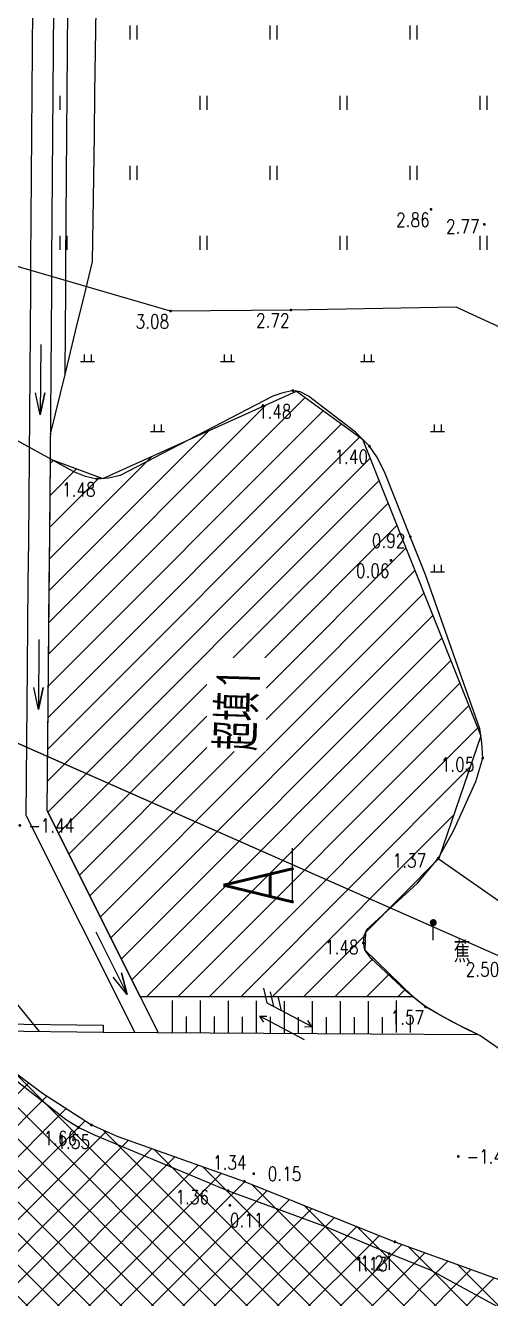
# Model space of a CAD drawing. Extents: x 500036 to 1001740, y 2543128 to 5086681.
# Drawn here: x 500820.9 to 500854.2, y 2544388.8 to 2544479.6 of the extents above; entities that cross this region are included whole.
import ezdxf
from ezdxf.enums import TextEntityAlignment as Align

# ---------------------------------------------------------------- set-up
doc = ezdxf.new("R2010")
doc.units = 0
doc.header["$LTSCALE"] = 0.5
doc.layers.get('0').update_dxf_attribs({"linetype": 'CONTINUOUS', "lineweight": 5})
for name, color, linetype in [('0-文字', 7, 'CONTINUOUS'), ('1-村民住宅', 7, 'CONTINUOUS'), ('GCD', 8, 'CONTINUOUS'), ('SPX', 4, 'CONTINUOUS'), ('station', 6, 'CONTINUOUS'), ('地形图', 8, 'CONTINUOUS'), ('桥梁', 6, 'CONTINUOUS'), ('流水线', 5, 'CONTINUOUS'), ('路基边线', 1, 'CONTINUOUS')]:
    doc.layers.add(name, color=color, linetype=linetype)
doc.styles.add('HZ', font='romans.shx', dxfattribs={"width": 0.8, "bigfont": 'hztxt.shx'})
doc.styles.get("Standard").update_dxf_attribs({"font": 'simplex1.shx', "width": 0.7, "bigfont": 'hztxt.shx'})
doc.linetypes.add('10421', pattern='A,2,[150,AAA.SHX,S=1,R=0,X=0,Y=1],1e-11', length=2)
doc.linetypes.add('1161', pattern='A,0,[149,AAA.SHX,S=0.15,R=0,X=0,Y=0],-1.6', length=1.6)

# ---------------------------------------------------------------- blocks, each defined once
blk = doc.blocks.new('GC200')
at = {"linetype": 'Continuous', "const_width": 0.2, "flags": 128}
blk.add_lwpolyline([(-0.1, 0, 1), (0.1, 0, 1)], format="xyb", close=True, dxfattribs=at)
blk = doc.blocks.new('HN')
for p, q in [((0.00001, 0.00107), (0.00726, 0.00107)), ((0.00326, 0.00107), (0.00326, 0.00107)), ((0.00636, 0.00157), (0.00726, 0.00107)), ((0.00726, 0.00107), (0.00636, 0.00057)), ((0.00089, -0.00059), (-0.00001, -0.00109)), ((0.00724, -0.00109), (-0.00001, -0.00109)), ((-0.00001, -0.00109), (0.00089, -0.00159)), ((0.00489, -0.00107), (0.00628, -0.00269)), ((0.00611, -0.00109), (0.00751, -0.00271)), ((0.00722, -0.00111), (0.00862, -0.00273))]:
    blk.add_line(p, q)
blk = doc.blocks.new('gc121')
for p, q in [((-0.5, -1), (-0.5, 1)), ((0.5, -1), (0.5, 1))]:
    blk.add_line(p, q)
blk = doc.blocks.new('gc165')
blk.add_line((0, 0), (0, 2))
at = {"const_width": 0.5}
blk.add_lwpolyline([(-0.25, 2.5, 1), (0.25, 2.5, 1)], format="xyb", close=True, dxfattribs=at)
blk = doc.blocks.new('gc119')
for p, q in [((-1, 0), (1, 0)), ((-0.5, 1), (-0.5, 0)), ((0.5, 1), (0.5, 0))]:
    blk.add_line(p, q)

msp = doc.modelspace()

# ---------------------------------------------------------------- hatches: boundary and pattern name
at = {"layer": '1-村民住宅'}
h = msp.add_hatch(dxfattribs=at)
h.set_pattern_fill('ANSI31', color=2, scale=0.5, style=0)
h.paths.add_polyline_path([(500822.714, 2544448.696), (500826.459, 2544447.306), (500840.299, 2544453.534), (500845.013, 2544450.115), (500853.464, 2544428.946), (500850.463, 2544420.201), (500845.225, 2544414.904), (500845.169, 2544413.673), (500848.628, 2544410.333), (500829.141, 2544410.333), (500822.493, 2544423.588), (500822.714, 2544448.696)])
h.paths.add_polyline_path([(500833.886, 2544434.503), (500833.886, 2544427.821), (500838.128, 2544427.821), (500838.128, 2544434.503)], flags=16)
h = msp.add_hatch(dxfattribs=at)
h.set_pattern_fill('ANSI37', color=2, scale=0.5, style=0)
h.paths.add_polyline_path([(500756.639, 2544383.636), (500757.179, 2544384.54), (500758.034, 2544387.159), (500758.925, 2544393.743), (500759.585, 2544398.463), (500759.989, 2544400.572), (500762.635, 2544407.794), (500763.465, 2544409.907), (500763.937, 2544411.449), (500764.381, 2544413.612), (500764.482, 2544413.98), (500771.5, 2544408.763), (500771.497, 2544408.579), (500793.986, 2544408.254), (500815.045, 2544407.95), (500817.272, 2544406.853), (500819.465, 2544405.478), (500822.511, 2544403.231), (500825.651, 2544401.178), (500827.528, 2544400.364), (500836.528, 2544397.148), (500847.374, 2544392.841), (500862.037, 2544387.52), (500866.122, 2544386.06), (500866.35, 2544381.545), (500858.721, 2544386.024), (500826.198, 2544387.59), (500816.204, 2544387.931), (500776.958, 2544388.498), (500771.208, 2544388.582)])

# ---------------------------------------------------------------- linework, layer by layer
at = {"layer": '0-文字', "color": 7}
msp.add_line((500815.187, 2544416.094), (500821.919, 2544407.861), dxfattribs=at)
at = {"layer": 'SPX'}
for p, q in [((500820.99, 2544423.239), (500828.739, 2544407.79)), ((500822.493, 2544423.588), (500830.422, 2544407.779))]:
    msp.add_line(p, q, dxfattribs=at)
at = {"layer": 'SPX', "flags": 128}
for points in [[(500823.762, 2544454.719), (500823.763, 2544454.853), (500823.786, 2544457.853), (500823.81, 2544460.853), (500823.825, 2544462.853), (500823.846, 2544465.855), (500823.868, 2544468.855), (500823.889, 2544471.855), (500823.91, 2544474.855), (500823.932, 2544477.855), (500823.953, 2544480.855), (500823.967, 2544482.855), (500823.988, 2544485.855), (500824.01, 2544488.855), (500824.031, 2544491.855), (500824.049, 2544494.329)], [(500820.99, 2544423.239), (500821.085, 2544433.871), (500821.112, 2544436.871), (500821.139, 2544439.871), (500821.165, 2544442.871), (500821.19, 2544445.872), (500821.215, 2544448.871), (500821.24, 2544451.871), (500821.263, 2544454.872), (500821.286, 2544457.872), (500821.31, 2544460.872), (500821.325, 2544462.872), (500821.346, 2544465.873), (500821.368, 2544468.873), (500821.389, 2544471.873), (500821.41, 2544474.873), (500821.432, 2544477.873), (500821.453, 2544480.873)], [(500822.493, 2544423.588), (500822.585, 2544433.858), (500822.612, 2544436.858), (500822.638, 2544439.858), (500822.665, 2544442.857), (500822.69, 2544445.859), (500822.715, 2544448.859), (500822.74, 2544451.859), (500822.763, 2544454.86), (500822.786, 2544457.86), (500822.81, 2544460.86), (500822.825, 2544462.86), (500822.846, 2544465.862), (500822.868, 2544468.862), (500822.889, 2544471.862), (500822.91, 2544474.862), (500822.932, 2544477.862), (500822.953, 2544480.862)], [(500822.729, 2544450.473), (500823.789, 2544454.829), (500824.517, 2544457.819), (500825.245, 2544460.808), (500825.73, 2544462.802), (500825.772, 2544465.801), (500825.814, 2544468.801), (500825.856, 2544471.801), (500825.898, 2544474.8), (500825.94, 2544477.8), (500825.983, 2544480.8)]]:
    msp.add_lwpolyline(points, dxfattribs=at)
at = {"layer": 'station', "color": 1}
msp.add_line((500839.978, 2544420.926), (500839.978, 2544417.192), dxfattribs=at)
at = {"layer": 'station', "color": 4}
for p, q in [((500831.427, 2544410.059), (500831.417, 2544407.773)), ((500833.427, 2544410.059), (500833.417, 2544407.773)), ((500835.427, 2544410.046), (500835.417, 2544407.761)), ((500837.427, 2544410.034), (500837.417, 2544407.749)), ((500839.427, 2544410.022), (500839.417, 2544407.737)), ((500841.427, 2544410.022), (500841.417, 2544407.737)), ((500843.427, 2544410.022), (500843.417, 2544407.737)), ((500845.427, 2544410.022), (500845.417, 2544407.737)), ((500847.427, 2544410.059), (500847.417, 2544407.773)), ((500832.422, 2544408.911), (500832.417, 2544407.769)), ((500834.422, 2544408.911), (500834.417, 2544407.769)), ((500836.422, 2544408.899), (500836.417, 2544407.757)), ((500838.422, 2544408.887), (500838.417, 2544407.744)), ((500840.422, 2544408.875), (500840.417, 2544407.732)), ((500842.422, 2544408.875), (500842.417, 2544407.732)), ((500844.422, 2544408.875), (500844.417, 2544407.732)), ((500846.422, 2544408.875), (500846.417, 2544407.732)), ((500848.422, 2544408.911), (500848.417, 2544407.769))]:
    msp.add_line(p, q, dxfattribs=at)
at = {"layer": '地形图'}
msp.add_line((500853.055, 2544413.99), (500762.746, 2544453.851), dxfattribs=at)
at = {"layer": '地形图', "linetype": '10421', "flags": 128}
for points in [[(500915.277, 2544376.723), (500910.393, 2544380.376), (500907.312, 2544382.098), (500902.249, 2544385.155), (500899.183, 2544387.19), (500896.004, 2544389.391), (500892.138, 2544391.496), (500888.278, 2544392.84), (500883.656, 2544394.192), (500880.2, 2544395.303), (500878.123, 2544395.843), (500875.197, 2544396.556), (500873.069, 2544397.148), (500870.753, 2544397.956), (500868.832, 2544398.863), (500867.069, 2544399.893), (500864.798, 2544400.624), (500862.923, 2544401.474), (500859.972, 2544403.107), (500857.553, 2544404.679), (500855.561, 2544406.064), (500853.395, 2544407.568), (500851.424, 2544408.534), (500849.516, 2544409.603), (500848.14, 2544410.735), (500845.602, 2544413.071), (500845.169, 2544413.673), (500845.079, 2544414.166), (500845.125, 2544414.675), (500845.325, 2544415.132), (500848.943, 2544418.437), (500850.413, 2544420.201), (500851.514, 2544422.163), (500853.106, 2544425.687), (500853.603, 2544427.359), (500853.544, 2544428.454), (500853.385, 2544429.438), (500849.502, 2544440.448), (500848.428, 2544443.163), (500846.62, 2544447.672), (500846.072, 2544448.777), (500845.509, 2544449.617), (500844.518, 2544450.613), (500841.145, 2544453.18), (500840.557, 2544453.485), (500840.041, 2544453.583), (500839.25, 2544453.408), (500838.617, 2544453.195), (500827.709, 2544447.527), (500826.876, 2544447.339), (500826.042, 2544447.273), (500825.235, 2544447.443), (500824.38, 2544447.782), (500819.001, 2544450.733), (500817.124, 2544451.523), (500807.332, 2544454.196), (500807.071, 2544454.194), (500806.879, 2544454.159), (500806.613, 2544453.956), (500806.473, 2544453.695), (500806.433, 2544453.086), (500806.368, 2544452.861), (500806.272, 2544452.759), (500806.108, 2544452.734), (500805.977, 2544452.738), (500796.644, 2544452.959), (500796.302, 2544453.046), (500796.076, 2544453.162), (500795.972, 2544453.418), (500795.953, 2544453.719), (500796.448, 2544465.1), (500796.742, 2544467.81), (500798.096, 2544476.65), (500799.065, 2544479.813), (500800.126, 2544482.424), (500801.606, 2544484.543), (500803.193, 2544485.635), (500804.051, 2544486.455), (500804.482, 2544487.408), (500804.639, 2544488.123), (500804.735, 2544488.84), (500804.682, 2544489.66), (500803.546, 2544492.832), (500802.18, 2544495.703), (500800.886, 2544498.209), (500798.971, 2544501.181), (500796.143, 2544504.725), (500795.279, 2544505.685), (500794.536, 2544506.34), (500792.928, 2544507.519), (500791.229, 2544508.422), (500787.147, 2544510.138), (500787.045, 2544510.311), (500786.987, 2544510.499), (500787.004, 2544510.732), (500787.074, 2544510.978), (500788.132, 2544511.652), (500788.615, 2544512.581), (500789.72, 2544517.383), (500791.928, 2544525.102), (500791.947, 2544525.461), (500791.768, 2544525.759), (500790.488, 2544526.313), (500790.419, 2544526.46), (500790.405, 2544526.599), (500790.459, 2544526.805), (500790.584, 2544526.972), (500793.638, 2544528.839), (500795.048, 2544529.898), (500795.807, 2544530.691), (500796.102, 2544531.754), (500796.278, 2544532.705), (500796.063, 2544534.819), (500794.822, 2544543.158), (500794.504, 2544550.178), (500794.336, 2544551.564), (500793.844, 2544552.436), (500791.976, 2544554.816), (500791.655, 2544555.448), (500791.498, 2544556.068), (500791.673, 2544557.237), (500793.896, 2544564.621), (500794.071, 2544565.615), (500794.043, 2544566.68), (500793.76, 2544567.395), (500793.373, 2544567.825), (500793.003, 2544568.119), (500788.674, 2544570.366), (500787.932, 2544570.894), (500786.866, 2544572.089), (500786.552, 2544572.232), (500786.177, 2544572.213), (500785.911, 2544572.14), (500784.568, 2544571.501), (500784.22, 2544571.462), (500783.936, 2544571.584), (500783.658, 2544571.825), (500781.315, 2544574.679), (500780.792, 2544575.422), (500771.222, 2544592.146), (500768.223, 2544596.959), (500763.422, 2544602.843), (500762.509, 2544604.954), (500762.143, 2544607.438), (500762.796, 2544612.677), (500762.968, 2544615.405), (500762.772, 2544617.437), (500762.56, 2544618.276), (500762.08, 2544619.391), (500759.666, 2544623.396), (500756.845, 2544627.253), (500754.758, 2544629.859), (500748.717, 2544637.332), (500745.772, 2544640.196), (500744.271, 2544641.139), (500739.765, 2544643.47), (500738.856, 2544644.145), (500734.602, 2544647.938), (500727.428, 2544654.943), (500726.662, 2544655.572), (500725.997, 2544656.011), (500718.841, 2544659.675), (500711.369, 2544662.626), (500709.798, 2544663.507), (500708.556, 2544664.648), (500705.02, 2544669.088), (500703.751, 2544670.377), (500702.387, 2544671.362), (500696.804, 2544674.396)], [(500751.828, 2544218.308), (500743.478, 2544223.963), (500741.913, 2544224.655), (500740.268, 2544225.036), (500736.89, 2544224.982), (500735.876, 2544225.105), (500734.744, 2544225.448), (500733.348, 2544226.226), (500727.764, 2544229.804), (500727.332, 2544230.244), (500727.128, 2544230.746), (500726.965, 2544231.359), (500727.073, 2544232.232), (500727.217, 2544232.942), (500729.398, 2544239.246), (500730.008, 2544241.715), (500730.507, 2544243.935), (500731.476, 2544247.418), (500731.594, 2544248.561), (500731.571, 2544249.703), (500731.373, 2544250.471), (500730.65, 2544251.268), (500729.811, 2544251.81), (500726.183, 2544253.815), (500722.683, 2544255.764), (500720.073, 2544256.647), (500718.528, 2544256.899), (500716.433, 2544256.877), (500714.603, 2544256.685), (500712.682, 2544256.304), (500710.228, 2544255.007), (500708.163, 2544253.681), (500706.684, 2544252.215), (500706.497, 2544252.095), (500706.321, 2544252.053), (500706.075, 2544252.112), (500705.858, 2544252.214), (500705.673, 2544252.639), (500705.61, 2544253.066), (500705.593, 2544254.54), (500705.856, 2544258.589), (500706.093, 2544260.71), (500706.62, 2544262.499), (500708.675, 2544267.258), (500710.126, 2544269.807), (500712.118, 2544271.954), (500714.747, 2544274.072), (500719.857, 2544278.15), (500722.382, 2544280.64), (500724.444, 2544284.136), (500726.573, 2544288.956), (500731.579, 2544298.81), (500732.291, 2544300.015), (500732.679, 2544301.597), (500732.535, 2544302.741), (500731.627, 2544303.763), (500725.289, 2544308.511), (500723.841, 2544309.386), (500719.015, 2544310.92), (500718.588, 2544311.351), (500718.38, 2544311.717), (500718.373, 2544312.29), (500718.469, 2544312.792), (500726.375, 2544328.993), (500732.87, 2544343.05), (500734.09, 2544345.607), (500741.539, 2544360.248), (500742.284, 2544361.221), (500744.512, 2544363.276), (500745.077, 2544364.072), (500745.83, 2544365.316), (500750.719, 2544375.332), (500752.034, 2544377.447), (500753.152, 2544379.037), (500756.099, 2544382.681), (500757.179, 2544384.59), (500758.034, 2544387.159), (500759.511, 2544398.075), (500759.989, 2544400.572), (500761.203, 2544404.147), (500763.465, 2544409.907), (500763.937, 2544411.449), (500764.381, 2544413.612), (500766.33, 2544420.699), (500766.992, 2544422.07), (500768.222, 2544422.933), (500770.083, 2544423.655), (500770.995, 2544423.832), (500773.391, 2544423.773), (500776.854, 2544423.336), (500781.317, 2544422.544), (500788.45, 2544420.815), (500792.487, 2544419.489), (500805.896, 2544412.731), (500808.767, 2544410.975), (500817.322, 2544406.853), (500819.274, 2544405.621), (500822.164, 2544403.458), (500825.651, 2544401.178), (500827.528, 2544400.364), (500836.578, 2544397.148), (500847.324, 2544392.841), (500866.073, 2544386.06), (500868.131, 2544385.093), (500869.506, 2544384.103), (500871.51, 2544382.51), (500873.622, 2544381.639), (500875.283, 2544381.37), (500877.148, 2544381.174), (500879.325, 2544380.443), (500882.247, 2544379.286), (500885.09, 2544377.837), (500886.698, 2544377.339), (500888.787, 2544376.723), (500890.343, 2544376.124), (500891.859, 2544375.31), (500892.842, 2544374.501), (500893.834, 2544373.26), (500897.045, 2544370.462)]]:
    msp.add_lwpolyline(points, dxfattribs=at)
at = {"layer": '地形图', "linetype": '1161', "elevation": 0.899, "flags": 128}
msp.add_lwpolyline([(500850.413, 2544420.201), (500856.795, 2544415.757), (500863.972, 2544427.251), (500864.732, 2544430.057), (500864.31, 2544437.779), (500859.656, 2544445.236), (500861.04, 2544449.67), (500858.169, 2544456.575), (500851.694, 2544459.545), (500839.902, 2544459.334), (500831.302, 2544459.261), (500819.545, 2544462.684), (500805.404, 2544465.832), (500803.523, 2544476.918), (500798.096, 2544476.65)], dxfattribs=at)
at = {"layer": '地形图', "flags": 128}
msp.add_lwpolyline([(500918.46, 2544387.109), (500854.884, 2544413.182), (500760.916, 2544454.659), (500734.3, 2544467.87)], dxfattribs=at)
at = {"layer": '地形图', "linetype": '10421', "elevation": 1.608, "flags": 128}
msp.add_lwpolyline([(500862.838, 2544383.764), (500849.873, 2544390.808), (500846.912, 2544392.003), (500842.435, 2544393.883), (500835.403, 2544396.489), (500825.81, 2544400.481), (500824.724, 2544400.999), (500823.871, 2544401.529), (500818.49, 2544405.717), (500817.006, 2544406.688), (500815.89, 2544407.249), (500809.774, 2544409.971), (500809.046, 2544410.1), (500808.301, 2544409.864), (500798.477, 2544400.156), (500787.89, 2544390.853), (500778.257, 2544382.405), (500775.173, 2544378.497), (500773.533, 2544375.484), (500772.246, 2544372.09), (500769.999, 2544365.918), (500769.488, 2544362.749), (500769.488, 2544362.749), (500769.295, 2544359.961), (500770.766, 2544350.915), (500771.216, 2544349.569), (500771.6, 2544348.604), (500772.591, 2544347.544), (500774.264, 2544346.135), (500779.556, 2544342.391), (500782.14, 2544340.686), (500791.823, 2544336.314), (500792.144, 2544335.952), (500792.361, 2544335.45), (500792.415, 2544334.807), (500792.291, 2544333.852), (500788.186, 2544319.304), (500788.225, 2544318.119), (500788.69, 2544317.289), (500794.793, 2544312.859), (500796.661, 2544311.334), (500797.758, 2544311.271), (500798.257, 2544311.43), (500798.573, 2544312.214), (500800.317, 2544322.567), (500801.915, 2544327.216), (500803.487, 2544330.264), (500805.737, 2544333.583), (500810.47, 2544342.214), (500812.261, 2544345.879), (500816.075, 2544354.173), (500816.626, 2544354.829), (500817.243, 2544355.253), (500817.843, 2544355.272), (500818.449, 2544355.084), (500821.652, 2544353.077), (500822.948, 2544352.146), (500824.781, 2544350.778), (500829.43, 2544346.803), (500830.76, 2544346.134), (500832.047, 2544346.373), (500833.135, 2544347.072), (500834.942, 2544348.807), (500842.144, 2544356.272), (500843.276, 2544357.582), (500843.495, 2544358.056), (500843.632, 2544358.703), (500843.678, 2544359.499), (500843.244, 2544360.556), (500842.881, 2544361.615), (500843.064, 2544362.655), (500844.286, 2544363.97), (500845.886, 2544365.64), (500847.142, 2544366.099), (500852.175, 2544367.081), (500856.478, 2544368.293), (500859.066, 2544369.285), (500864.395, 2544371.777), (500866.668, 2544373.947), (500867.522, 2544378.827), (500866.35, 2544381.545), (500864.57, 2544383.045)], close=True, dxfattribs=at)
at = {"layer": '桥梁'}
for p, q in [((500816.499, 2544408.429), (500826.498, 2544408.303)), ((500826.498, 2544408.303), (500826.492, 2544407.803)), ((500816.492, 2544407.929), (500826.492, 2544407.803))]:
    msp.add_line(p, q, dxfattribs=at)
at = {"layer": '流水线', "flags": 128}
for points in [[(500822.022, 2544456.866), (500821.983, 2544451.866), (500822.328, 2544453.429), (500821.983, 2544451.866), (500821.663, 2544453.434)], [(500821.901, 2544435.83), (500821.856, 2544430.83), (500822.203, 2544432.392), (500821.856, 2544430.83), (500821.538, 2544432.398)], [(500825.97, 2544414.96), (500828.196, 2544410.483), (500827.797, 2544412.032), (500828.196, 2544410.483), (500827.201, 2544411.736)]]:
    msp.add_lwpolyline(points, dxfattribs=at)
at = {"layer": '路基边线'}
msp.add_line((500826.492, 2544407.803), (500853.246, 2544407.641), dxfattribs=at)
at = {"layer": '路基边线', "flags": 128}
msp.add_lwpolyline([(500822.714, 2544448.696), (500826.459, 2544447.306), (500840.299, 2544453.534), (500845.013, 2544450.115), (500853.464, 2544428.946), (500850.463, 2544420.201), (500845.225, 2544414.904), (500845.169, 2544413.673), (500848.628, 2544410.333), (500829.141, 2544410.333), (500822.493, 2544423.588), (500822.714, 2544448.696)], close=True, dxfattribs=at)
msp.add_lwpolyline([(500847.76, 2544411.084), (500848.962, 2544410.059), (500849.516, 2544409.653), (500850.792, 2544408.888), (500852.265, 2544408.121), (500853.246, 2544407.641)], dxfattribs=at)

# ---------------------------------------------------------------- block references
at = {"layer": '地形图', "linetype": 'Continuous', "xscale": 0.5, "yscale": 0.5}
for name, p in [('gc121', (500828.672, 2544479.126)), ('gc121', (500838.672, 2544479.126)), ('gc121', (500848.672, 2544479.126)), ('gc121', (500823.672, 2544474.126)), ('gc121', (500833.672, 2544474.126)), ('gc121', (500843.672, 2544474.126)), ('gc121', (500853.672, 2544474.126)), ('gc121', (500828.672, 2544469.126)), ('gc121', (500838.672, 2544469.126)), ('gc121', (500848.672, 2544469.126)), ('gc121', (500823.672, 2544464.126)), ('gc121', (500833.672, 2544464.126)), ('gc121', (500843.672, 2544464.126)), ('gc121', (500853.672, 2544464.126)), ('gc119', (500825.378, 2544455.656)), ('gc119', (500835.378, 2544455.656)), ('gc119', (500845.378, 2544455.656)), ('gc119', (500830.378, 2544450.656)), ('gc119', (500850.378, 2544450.656)), ('gc119', (500850.378, 2544440.656)), ('gc165', (500850.07, 2544414.369))]:
    msp.add_blockref(name, p, dxfattribs=at)
at = {"layer": '地形图', "linetype": 'Continuous'}
ref = msp.add_blockref('GC200', (500849.911, 2544466.512, 2.859), dxfattribs=dict(at, xscale=0.5, yscale=0.5, zscale=0.5))
ref.add_attrib('height', '2.86', dxfattribs={"layer": 'GCD', "linetype": 'Continuous', "height": 1, "style": 'HZ', "width": 0.8}).set_placement((500847.411, 2544465.762, 2.86), align=Align.MIDDLE_LEFT)
ref = msp.add_blockref('GC200', (500853.722, 2544465.443, 2.769), dxfattribs=dict(at, xscale=0.5, yscale=0.5, zscale=0.5))
ref.add_attrib('height', '2.77', dxfattribs={"layer": 'GCD', "linetype": 'Continuous', "height": 1, "style": 'HZ', "width": 0.8}).set_placement((500850.972, 2544465.293, 2.77), align=Align.MIDDLE_LEFT)
ref = msp.add_blockref('GC200', (500831.302, 2544459.261, 3.076), dxfattribs=dict(at, xscale=0.5, yscale=0.5, zscale=0.5))
ref.add_attrib('height', '3.08', dxfattribs={"layer": 'GCD', "linetype": 'Continuous', "height": 1, "style": 'HZ', "width": 0.8}).set_placement((500828.802, 2544458.511, 3.08), align=Align.MIDDLE_LEFT)
ref = msp.add_blockref('GC200', (500839.902, 2544459.334, 2.72), dxfattribs=dict(at, xscale=0.5, yscale=0.5, zscale=0.5))
ref.add_attrib('height', '2.72', dxfattribs={"layer": 'GCD', "linetype": 'Continuous', "height": 1, "style": 'HZ', "width": 0.8}).set_placement((500837.402, 2544458.584, 2.72), align=Align.MIDDLE_LEFT)
ref = msp.add_blockref('GC200', (500840.041, 2544453.583, 1.479), dxfattribs=dict(at, xscale=0.5, yscale=0.5, zscale=0.5))
ref.add_attrib('height', '1.48', dxfattribs={"layer": 'GCD', "linetype": 'Continuous', "height": 1, "style": 'HZ', "width": 0.8}).set_placement((500837.541, 2544452.083, 1.48), align=Align.MIDDLE_LEFT)
ref = msp.add_blockref('GC200', (500845.509, 2544449.617, 1.399), dxfattribs=dict(at, xscale=0.5, yscale=0.5, zscale=0.5))
ref.add_attrib('height', '1.40', dxfattribs={"layer": 'GCD', "linetype": 'Continuous', "height": 1, "style": 'HZ', "width": 0.8}).set_placement((500843.009, 2544448.867, 1.4), align=Align.MIDDLE_LEFT)
ref = msp.add_blockref('GC200', (500826.042, 2544447.273, 1.482), dxfattribs=dict(at, xscale=0.5, yscale=0.5, zscale=0.5))
ref.add_attrib('height', '1.48', dxfattribs={"layer": 'GCD', "linetype": 'Continuous', "height": 1, "style": 'HZ', "width": 0.8}).set_placement((500823.542, 2544446.523, 1.48), align=Align.MIDDLE_LEFT)
ref = msp.add_blockref('GC200', (500848.428, 2544443.163, 0.92), dxfattribs=dict(at, xscale=0.5, yscale=0.5, zscale=0.5))
ref.add_attrib('height', '0.92', dxfattribs={"layer": 'GCD', "linetype": 'Continuous', "height": 1, "style": 'HZ', "width": 0.8}).set_placement((500845.678, 2544442.863, 0.92), align=Align.MIDDLE_LEFT)
ref = msp.add_blockref('GC200', (500847.04, 2544441.472, 0.065), dxfattribs=dict(at, xscale=0.5, yscale=0.5, zscale=0.5))
ref.add_attrib('height', '0.06', dxfattribs={"layer": 'GCD', "linetype": 'Continuous', "height": 1, "style": 'HZ', "width": 0.8}).set_placement((500844.54, 2544440.722, 0.06), align=Align.MIDDLE_LEFT)
ref = msp.add_blockref('GC200', (500853.603, 2544427.359, 1.054), dxfattribs=dict(at, xscale=0.5, yscale=0.5, zscale=0.5))
ref.add_attrib('height', '1.05', dxfattribs={"layer": 'GCD', "linetype": 'Continuous', "height": 1, "style": 'HZ', "width": 0.8}).set_placement((500850.603, 2544426.909, 1.05), align=Align.MIDDLE_LEFT)
ref = msp.add_blockref('GC200', (500820.533, 2544422.554, -1.44), dxfattribs=dict(at, xscale=0.5, yscale=0.5, zscale=0.5))
ref.add_attrib('height', '-1.44', dxfattribs={"layer": 'GCD', "linetype": 'Continuous', "height": 1, "style": 'HZ', "width": 0.8}).set_placement((500821.133, 2544422.554, -1.44), align=Align.MIDDLE_LEFT)
ref = msp.add_blockref('GC200', (500850.413, 2544420.201, 1.366), dxfattribs=dict(at, xscale=0.5, yscale=0.5, zscale=0.5))
ref.add_attrib('height', '1.37', dxfattribs={"layer": 'GCD', "linetype": 'Continuous', "height": 1, "style": 'HZ', "width": 0.8}).set_placement((500847.163, 2544420.051, 1.37), align=Align.MIDDLE_LEFT)
ref = msp.add_blockref('GC200', (500845.079, 2544414.166, 1.477), dxfattribs=dict(at, xscale=0.5, yscale=0.5, zscale=0.5))
ref.add_attrib('height', '1.48', dxfattribs={"layer": 'GCD', "linetype": 'Continuous', "height": 1, "style": 'HZ', "width": 0.8}).set_placement((500842.329, 2544413.866, 1.48), align=Align.MIDDLE_LEFT)
ref = msp.add_blockref('GC200', (500854.884, 2544413.182, 2.497), dxfattribs=dict(at, xscale=0.5, yscale=0.5, zscale=0.5))
ref.add_attrib('height', '2.50', dxfattribs={"layer": 'GCD', "linetype": 'Continuous', "height": 1, "style": 'HZ', "width": 0.8}).set_placement((500852.384, 2544412.282, 2.5), align=Align.MIDDLE_LEFT)
at = {"layer": '地形图', "linetype": 'Continuous', "xscale": 499.9999999999496, "yscale": 500, "zscale": 500, "rotation": 152.2437495250944}
msp.add_blockref('HN', (500841.133, 2544407.723), dxfattribs=at)
at = {"layer": '地形图', "linetype": 'Continuous'}
ref = msp.add_blockref('GC200', (500849.516, 2544409.603, 1.567), dxfattribs=dict(at, xscale=0.5, yscale=0.5, zscale=0.5))
ref.add_attrib('height', '1.57', dxfattribs={"layer": 'GCD', "linetype": 'Continuous', "height": 1, "style": 'HZ', "width": 0.8}).set_placement((500847.016, 2544408.853, 1.57), align=Align.MIDDLE_LEFT)
ref = msp.add_blockref('GC200', (500824.724, 2544400.999, 1.659), dxfattribs=dict(at, xscale=0.5, yscale=0.5, zscale=0.5))
ref.add_attrib('height', '1.66', dxfattribs={"layer": 'GCD', "linetype": 'Continuous', "height": 1, "style": 'HZ', "width": 0.8}).set_placement((500822.224, 2544400.249, 1.66), align=Align.MIDDLE_LEFT)
ref = msp.add_blockref('GC200', (500825.651, 2544401.178, 1.548), dxfattribs=dict(at, xscale=0.5, yscale=0.5, zscale=0.5))
ref.add_attrib('height', '1.55', dxfattribs={"layer": 'GCD', "linetype": 'Continuous', "height": 1, "style": 'HZ', "width": 0.8}).set_placement((500823.151, 2544399.978, 1.55), align=Align.MIDDLE_LEFT)
ref = msp.add_blockref('GC200', (500851.853, 2544398.933, -1.44), dxfattribs=dict(at, xscale=0.5, yscale=0.5, zscale=0.5))
ref.add_attrib('height', '-1.44', dxfattribs={"layer": 'GCD', "linetype": 'Continuous', "height": 1, "style": 'HZ', "width": 0.8}).set_placement((500852.453, 2544398.933, -1.44), align=Align.MIDDLE_LEFT)
ref = msp.add_blockref('GC200', (500836.578, 2544397.148, 1.337), dxfattribs=dict(at, xscale=0.5, yscale=0.5, zscale=0.5))
ref.add_attrib('height', '1.34', dxfattribs={"layer": 'GCD', "linetype": 'Continuous', "height": 1, "style": 'HZ', "width": 0.8}).set_placement((500834.328, 2544398.498, 1.34), align=Align.MIDDLE_LEFT)
ref = msp.add_blockref('GC200', (500837.242, 2544397.704, 0.147), dxfattribs=dict(at, xscale=0.5, yscale=0.5, zscale=0.5))
ref.add_attrib('height', '0.15', dxfattribs={"layer": 'GCD', "linetype": 'Continuous', "height": 1, "style": 'HZ', "width": 0.8}).set_placement((500838.242, 2544397.704, 0.15), align=Align.MIDDLE_LEFT)
ref = msp.add_blockref('GC200', (500835.403, 2544396.489, 1.358), dxfattribs=dict(at, xscale=0.5, yscale=0.5, zscale=0.5))
ref.add_attrib('height', '1.36', dxfattribs={"layer": 'GCD', "linetype": 'Continuous', "height": 1, "style": 'HZ', "width": 0.8}).set_placement((500831.653, 2544396.039, 1.36), align=Align.MIDDLE_LEFT)
ref = msp.add_blockref('GC200', (500835.534, 2544395.446, 0.108), dxfattribs=dict(at, xscale=0.5, yscale=0.5, zscale=0.5))
ref.add_attrib('height', '0.11', dxfattribs={"layer": 'GCD', "linetype": 'Continuous', "height": 1, "style": 'HZ', "width": 0.8}).set_placement((500835.534, 2544394.396, 0.11), align=Align.MIDDLE_LEFT)
ref = msp.add_blockref('GC200', (500847.324, 2544392.841, 1.206), dxfattribs=dict(at, xscale=0.5, yscale=0.5, zscale=0.5))
ref.add_attrib('height', '1.21', dxfattribs={"layer": 'GCD', "linetype": 'Continuous', "height": 1, "style": 'HZ', "width": 0.8}).set_placement((500844.824, 2544391.341, 1.21), align=Align.MIDDLE_LEFT)
ref = msp.add_blockref('GC200', (500846.912, 2544392.003, 1.125), dxfattribs=dict(at, xscale=0.5, yscale=0.5, zscale=0.5))
ref.add_attrib('height', '1.13', dxfattribs={"layer": 'GCD', "linetype": 'Continuous', "height": 1, "style": 'HZ', "width": 0.8}).set_placement((500844.412, 2544391.253, 1.13), align=Align.MIDDLE_LEFT)

# ---------------------------------------------------------------- texts
at = {"layer": '地形图', "linetype": 'Continuous', "style": 'HZ', "width": 0.8}
msp.add_text('蕉', height=1.5, dxfattribs=at).set_placement((500852.126, 2544413.605), align=Align.MIDDLE)
at = {"layer": '桥梁', "color": 7, "width": 0.7}
for s, height, rotation, p in [('超填1', 3, 88.12367, (500836.201, 2544433.899)), ('A', 5, 90, (500837.591, 2544419.63))]:
    msp.add_text(s, height=height, rotation=rotation, dxfattribs=at).set_placement(p, align=Align.MIDDLE_RIGHT)

doc.saveas('drawing.dxf')
